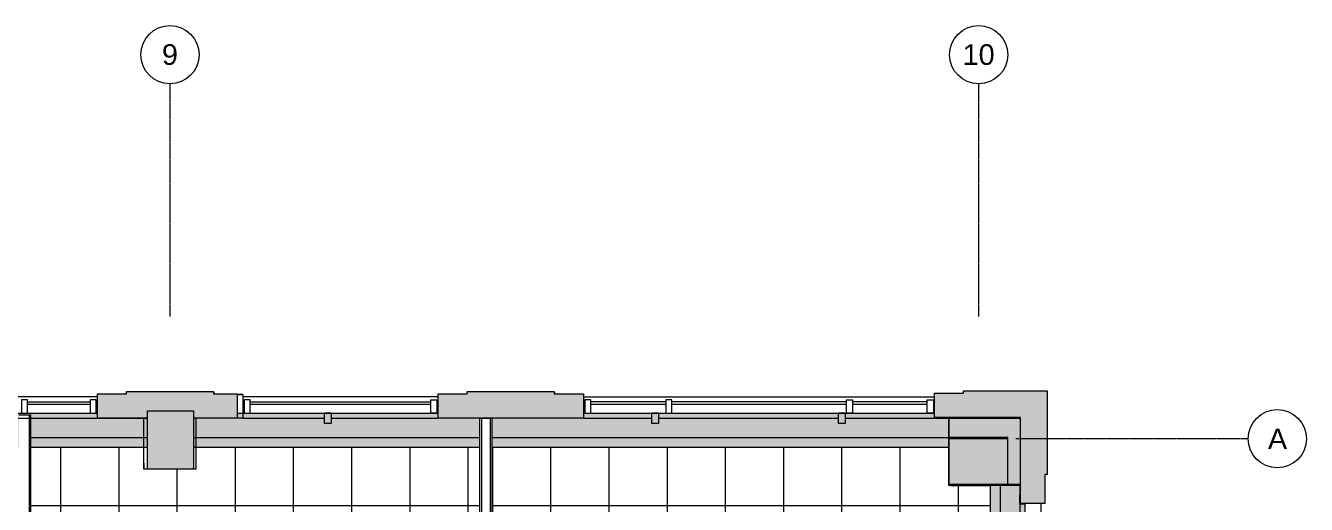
# Model space of a CAD drawing. Header units: inches. Extents: x -24 to 3083, y 122 to 13691.
# Drawn here: x 2541 to 3069, y 13494 to 13691 of the extents above; entities that cross this region are included whole.
import ezdxf

# ---------------------------------------------------------------- set-up
doc = ezdxf.new("R2010")
doc.units = ezdxf.units.IN
doc.header["$MEASUREMENT"] = 0
doc.linetypes.add('X2$0$Grid Line 1_2_', pattern=[0.875, 0.5, -0.125, 0.125, -0.125])
for name, color, linetype, lineweight in [('X2$0$A-CLNG', 13, 'Continuous', 13), ('X2$0$A-CLNG-PATT', 13, 'Continuous', 13), ('X2$0$A-Cols-Extr', 7, 'Continuous', 9), ('X2$0$A-GLAZ', 151, 'Continuous', 13), ('X2$0$A-WALL', 113, 'Continuous', 13), ('X2$0$A-Wall-Extr', 7, 'Continuous', 9), ('X2$0$A-WALL-PATT', 111, 'Continuous', 13), ('X2$0$E-ELEC-FIXT', 91, 'Continuous', 9), ('X2$0$I-WALL', 2, 'Continuous', 9), ('X2$0$Plaza America_Tower 1_2nd Floor -REVIT_dwg', 8, 'Continuous', 9), ('X2$0$S-COLS', 52, 'Continuous', 13), ('X2$0$S-GRID', 1, 'Continuous', 9), ('X2$0$S-GRID-IDEN', 1, 'Continuous', 9)]:
    doc.layers.add(name, color=color, linetype=linetype, lineweight=lineweight)
doc.styles.add('X2$0$Swis721 Lt BT', font='swissl.ttf', dxfattribs={"height": 8.514638})
pattern_1 = [(0, (0, 0), (30.72, 7.68), [1.267, -21.773, 1.267, -21.773, -122.88]), (0, (0, 0), (30.72, 7.68), [-46.08, 1.267, -44.813, 1.267, -21.773, -53.76]), (0, (0, 0), (30.72, 7.68), [-115.2, 1.267, -14.093, 1.267, -37.133]), (120, (11.52, 3.84), (-22.0110751, 22.7643004), [1.267, -21.773, 1.267, -21.773, -122.88]), (120, (11.52, 3.84), (-22.0110751, 22.7643004), [-46.08, 1.267, -44.813, 1.267, -21.773, -53.76]), (120, (11.52, 3.84), (-22.0110751, 22.7643004), [-115.2, 1.267, -14.093, 1.267, -37.133]), (240, (15.36, 19.2), (-8.7089249, -30.4443004), [1.267, -21.773, 1.267, -21.773, -122.88]), (240, (15.36, 19.2), (-8.7089249, -30.4443004), [-46.08, 1.267, -44.813, 1.267, -21.773, -53.76]), (240, (15.36, 19.2), (-8.7089249, -30.4443004), [-115.2, 1.267, -14.093, 1.267, -37.133])]
pattern_2 = [(0, (0, 0), (15.36, 3.84), [1.267, -10.253, 1.267, -10.253, -61.44]), (0, (0, 0), (15.36, 3.84), [-23.04, 1.267, -21.773, 1.267, -10.253, -26.88]), (0, (0, 0), (15.36, 3.84), [-57.6, 1.267, -6.413, 1.267, -17.933]), (120, (5.76, 1.92), (-11.00553755, 11.3821502), [1.267, -10.253, 1.267, -10.253, -61.44]), (120, (5.76, 1.92), (-11.00553755, 11.3821502), [-23.04, 1.267, -21.773, 1.267, -10.253, -26.88]), (120, (5.76, 1.92), (-11.00553755, 11.3821502), [-57.6, 1.267, -6.413, 1.267, -17.933]), (240, (7.68, 9.6), (-4.35446245, -15.2221502), [1.267, -10.253, 1.267, -10.253, -61.44]), (240, (7.68, 9.6), (-4.35446245, -15.2221502), [-23.04, 1.267, -21.773, 1.267, -10.253, -26.88]), (240, (7.68, 9.6), (-4.35446245, -15.2221502), [-57.6, 1.267, -6.413, 1.267, -17.933])]

# ---------------------------------------------------------------- blocks, each defined once
blk = doc.blocks.new('X2$0$PS - Duplex - Duplex-4172790-FIRST FLOOR')
at = {"layer": 'X2$0$E-ELEC-FIXT'}
for p, q in [((1.375, 2.25), (-1.375, 2.25)), ((-1.375, 2.25), (-1.375, -2.25)), ((1.375, -2.25), (1.375, 2.25)), ((-1.375, -2.25), (1.375, -2.25))]:
    blk.add_line(p, q, dxfattribs=at)
blk = doc.blocks.new('X2$0$Plaza America_Tower 1_2nd Floor -REVIT_dwg-5250115-FIRST FLOOR')
at = {"layer": 'X2$0$A-Cols-Extr', "color": 253}
for p, q in [((27862.96, 13522.91), (27863.08, 13522.91)), ((27864.31, 13520.82), (27864.31, 13521.17)), ((27886.31, 13521.17), (27886.31, 13520.82)), ((27530.81, 13513.16), (27530.99, 13508.11)), ((27552.47, 13513.16), (27552.47, 13508.11)), ((27862.96, 13501.43), (27862.96, 13513.17))]:
    blk.add_line(p, q, dxfattribs=at)
at = {"layer": 'X2$0$A-Cols-Extr', "color": 253, "flags": 128}
for points in [[(27532.47, 13508.11), (27530.99, 13508.11), (27530.99, 13529.17)], [(27552.47, 13529.17), (27552.47, 13508.11), (27551.47, 13508.11)], [(27887.46, 13501.82), (27887.46, 13501.43), (27862.96, 13501.43), (27862.96, 13522.91)]]:
    blk.add_lwpolyline(points, dxfattribs=at)
at = {"layer": 'X2$0$A-GLAZ', "color": 253, "lineweight": 9}
for p, q in [((27511.81, 13537.91), (27331.81, 13537.91)), ((27652.31, 13537.91), (27571.81, 13537.91)), ((27712.31, 13537.91), (27857.06, 13537.91)), ((27483.06, 13535.91), (27508.81, 13535.91)), ((27483.06, 13534.91), (27508.81, 13534.91)), ((27574.81, 13535.91), (27649.31, 13535.91)), ((27574.81, 13534.91), (27649.31, 13534.91)), ((27746.18, 13535.91), (27715.31, 13535.91)), ((27715.31, 13534.91), (27746.18, 13534.91)), ((27820.68, 13535.91), (27748.68, 13535.91)), ((27748.68, 13534.91), (27820.68, 13534.91)), ((27854.06, 13535.91), (27823.18, 13535.91)), ((27823.18, 13534.91), (27854.06, 13534.91)), ((27404.22, 13529.16), (27511.81, 13529.16)), ((27608.22, 13529.16), (27652.31, 13529.16)), ((27712.31, 13529.16), (27740.47, 13529.16)), ((27743.22, 13529.16), (27817.47, 13529.16)), ((27901.05, 13349.17), (27901.05, 13493.92))]:
    blk.add_line(p, q, dxfattribs=at)
at = {"layer": 'X2$0$A-GLAZ', "color": 253, "lineweight": 9, "flags": 128}
for points in [[(27571.81, 13538.91), (27571.81, 13529.16), (27605.47, 13529.16)], [(27820.22, 13529.16), (27857.06, 13529.16), (27857.06, 13529.41)], [(27892.55, 13493.92), (27892.24, 13493.92), (27892.24, 13467.3)]]:
    blk.add_lwpolyline(points, dxfattribs=at)
for points in [[(27483.06, 13531.16), (27483.06, 13536.66), (27480.56, 13536.66), (27480.56, 13531.16)], [(27508.81, 13536.66), (27508.81, 13531.16), (27511.31, 13531.16), (27511.31, 13536.66)], [(27574.81, 13531.16), (27574.81, 13536.66), (27572.31, 13536.66), (27572.31, 13531.16)], [(27651.81, 13531.16), (27649.31, 13531.16), (27649.31, 13536.66), (27651.81, 13536.66)], [(27712.81, 13531.16), (27715.31, 13531.16), (27715.31, 13536.66), (27712.81, 13536.66)], [(27746.18, 13536.66), (27746.18, 13531.16), (27748.68, 13531.16), (27748.68, 13536.66)], [(27820.68, 13531.16), (27820.68, 13536.66), (27823.18, 13536.66), (27823.18, 13531.16)], [(27856.56, 13531.16), (27854.06, 13531.16), (27854.06, 13536.66), (27856.56, 13536.66)]]:
    blk.add_lwpolyline(points, close=True, dxfattribs=at)
at = {"layer": 'X2$0$A-Wall-Extr', "color": 253}
for p, q in [((27571.81, 13538.91), (27569.42, 13538.91)), ((27511.81, 13529.16), (27530.99, 13529.16)), ((27571.81, 13529.16), (27552.47, 13529.16)), ((27712.31, 13529.16), (27652.31, 13529.16)), ((27712.31, 13529.16), (27652.31, 13529.16)), ((27892.31, 13493.92), (27892.31, 13501.82))]:
    blk.add_line(p, q, dxfattribs=at)
at = {"layer": 'X2$0$A-Wall-Extr', "color": 253, "flags": 128}
for points in [[(27569.42, 13538.91), (27571.81, 13538.91), (27571.81, 13529.16), (27552.47, 13529.16), (27552.47, 13508.11), (27551.47, 13508.11)], [(27559.81, 13539.17), (27559.81, 13539.91), (27559.65, 13539.91)], [(27559.65, 13539.91), (27559.81, 13539.91), (27559.81, 13539.17)], [(27700.15, 13539.91), (27700.31, 13539.91), (27700.31, 13539.17)], [(27700.15, 13539.91), (27700.31, 13539.91), (27700.31, 13539.17)], [(27532.47, 13508.11), (27530.99, 13508.11), (27530.99, 13529.16), (27511.81, 13529.16)], [(27863.08, 13529.17), (27857.06, 13529.17), (27857.06, 13529.41)], [(27892.55, 13493.92), (27892.24, 13493.92), (27892.31, 13501.43), (27862.96, 13501.43), (27862.96, 13529.17), (27857.06, 13529.17)], [(27892.31, 13501.43), (27862.96, 13501.43), (27862.96, 13529.17)]]:
    blk.add_lwpolyline(points, dxfattribs=at)
blk = doc.blocks.new('X2$0$Concrete-Rectangular-Column - 19 X 24-5195709-FIRST FLOOR')
at = {"layer": 'X2$0$S-COLS', "lineweight": 9}
blk.add_hatch(color=7, dxfattribs=at).paths.add_polyline_path([(-5.74, -12), (9.5, -12), (9.5, 12), (-9.5, 12), (-9.5, -12)], flags=0)
at = {"layer": 'X2$0$S-COLS', "color": 8, "lineweight": 20}
for p, q in [((-9.5, 12), (9.5, 12)), ((-9.5, -12), (-9.5, 12)), ((9.5, 12), (9.5, -12)), ((9.5, -12), (-9.5, -12))]:
    blk.add_line(p, q, dxfattribs=at)
blk = doc.blocks.new('X2$0$Grid - Grid Head - Circle-50561-FIRST FLOOR')
at = {"layer": 'X2$0$S-GRID-IDEN'}
blk.add_circle((0, 0), 0.125, dxfattribs=at)
blk = doc.blocks.new('X2')
at = {"layer": 'X2$0$A-CLNG-PATT'}
h = blk.add_hatch(dxfattribs=at)
h.set_pattern_fill('FP2_63', color=256, style=0, pattern_type=2)
h.set_pattern_definition(pattern_2)
h.paths.add_polyline_path([(25516.23, 12516.67), (25519.32, 12516.67), (25519.32, 12633.17), (25509.32, 12633.17), (25509.32, 12552.83), (25511.32, 12552.83), (25511.32, 12516.67), (25515.32, 12516.67)], flags=0)
h.paths.add_polyline_path([(25517.7, 12638.04), (25519.32, 12638.04), (25519.32, 12659.67), (25511.32, 12659.67), (25511.32, 12638.04), (25512.79, 12638.04)], flags=0)
h.paths.add_polyline_path([(25519.32, 12683.92), (25519.32, 12819.17), (25511.32, 12819.17), (25511.32, 12791.67), (25509.32, 12791.67), (25509.32, 12711.33), (25511.32, 12711.33), (25511.35, 12683.92)], flags=0)
h.paths.add_polyline_path([(25511.32, 12824.04), (25519.32, 12824.04), (25519.32, 12959.92), (25511.57, 12959.92), (25511.57, 12932.67), (25509.32, 12932.67), (25509.32, 12853.17), (25511.32, 12853.17), (25511.32, 12841.01)], flags=0)
h.paths.add_polyline_path([(25511.66, 12983.92), (25519.32, 12983.92), (25519.32, 13090.98), (25511.32, 13090.98), (25511.32, 13090.17), (25509.32, 13090.17), (25509.32, 13011.17), (25511.57, 13011.17), (25511.57, 12983.92)], flags=0)
h.paths.add_polyline_path([(27892.05, 12992.42), (27892.05, 13011.17), (27894.3, 13011.17), (27894.3, 13091.67), (27892.32, 13091.67), (27892.32, 13151.67), (27894.3, 13151.67), (27894.3, 13232.1), (27892.3, 13232.1), (27892.29, 13232.17), (27892.05, 13232.17), (27892.05, 13278.35), (27887.82, 13278.35), (27887.82, 13096.69), (27892.22, 13096.69), (27892.22, 13091.81), (27887.82, 13091.81), (27887.82, 13091.42), (27884.3, 13091.42), (27884.3, 12992.42)], flags=0)
h.paths.add_polyline_path([(25511.32, 13095.86), (25519.32, 13095.86), (25519.32, 13257.86), (25511.32, 13257.86), (25511.31, 13231.92), (25509.31, 13231.92), (25509.31, 13151.67), (25511.32, 13151.67), (25511.32, 13103.67)], flags=0)
h.paths.add_polyline_path([(25516.56, 13262.73), (25519.32, 13262.73), (25519.32, 13278.92), (25511.32, 13278.92), (25511.32, 13262.73)], flags=0)
h.paths.add_polyline_path([(25512, 13312.42), (25519.32, 13312.42), (25519.32, 13497.18), (25511.66, 13497.18), (25511.66, 13489.91), (25509.32, 13489.91), (25509.32, 13349.17), (25511.32, 13349.17), (25511.32, 13312.42)], flags=0)
h.paths.add_polyline_path([(27891.31, 13312.42), (27892.05, 13312.42), (27892.05, 13324.8), (27884.05, 13324.8), (27884.05, 13312.42), (27887.82, 13312.42)], flags=0)
h.paths.add_polyline_path([(27884.05, 13329.68), (27892.05, 13329.68), (27892.05, 13349.17), (27894.3, 13349.17), (27894.3, 13493.82), (27892.31, 13493.82), (27892.31, 13501.82), (27884.05, 13501.82), (27884.05, 13337.17)], flags=0)
h.paths.add_polyline_path([(27052.47, 13520.67), (27052.47, 13529.17), (27031.81, 13529.17), (27031.81, 13531.16), (26951.31, 13531.16), (26951.31, 13528.91), (26942.99, 13528.91), (26942.99, 13520.67), (27032.56, 13520.67)], flags=0)
h.paths.add_polyline_path([(26938.12, 13520.67), (26938.12, 13528.91), (26932.47, 13528.91), (26932.47, 13520.67)], flags=0)
h.paths.add_polyline_path([(27072.47, 13521.17), (27189.84, 13521.17), (27189.84, 13531.12), (27091.81, 13531.12), (27091.81, 13529.17), (27071.47, 13529.17), (27071.47, 13521.17)], flags=0)
h.paths.add_polyline_path([(27863.08, 13521.17), (27863.08, 13529.17), (27857.06, 13529.17), (27857.06, 13531.16), (27712.31, 13531.16), (27712.31, 13529.17), (27652.31, 13529.17), (27652.31, 13531.16), (27569.42, 13531.16), (27569.42, 13529.17), (27551.47, 13529.17), (27551.47, 13521.17), (27669.59, 13521.17), (27669.59, 13529.16), (27674.47, 13529.16), (27674.47, 13521.17), (27727.85, 13521.17)], flags=0)
h.paths.add_polyline_path([(27315.49, 13521.17), (27326.99, 13521.17), (27326.99, 13529.16), (27315.49, 13529.16)], flags=0)
h.paths.add_polyline_path([(27206.38, 13521.17), (27290.99, 13521.17), (27290.99, 13529.16), (27271.81, 13529.17), (27271.81, 13531.12), (27194.72, 13531.12), (27194.72, 13521.17)], flags=0)
h.paths.add_polyline_path([(27331.86, 13521.17), (27479.37, 13521.17), (27479.37, 13530.55), (27484.24, 13530.55), (27484.24, 13521.17), (27532.47, 13521.17), (27532.47, 13529.16), (27511.81, 13529.17), (27511.81, 13531.16), (27331.86, 13531.16), (27331.86, 13521.84)], flags=0)
h.paths.add_polyline_path([(26522.06, 13521.17), (26522.06, 13529.16), (26452.31, 13529.17), (26452.31, 13531.16), (26371.82, 13531.16), (26371.82, 13529.17), (26351.64, 13529.17), (26351.64, 13521.17), (26512.46, 13521.17)], flags=0)
h.paths.add_polyline_path([(26311.82, 13521.17), (26328.39, 13521.17), (26328.39, 13529.16), (26311.82, 13529.17), (26311.82, 13531.16), (26131.82, 13531.16), (26131.82, 13529.17), (26111.64, 13529.17), (26111.64, 13521.17), (26163.45, 13521.17)], flags=0)
h.paths.add_polyline_path([(25641.98, 13521.17), (25692.32, 13521.17), (25692.32, 13531.17), (25547.57, 13531.17), (25547.57, 13529.17), (25540.29, 13529.17), (25540.29, 13521.17)], flags=0)
h.paths.add_polyline_path([(25697.19, 13521.17), (25852.3, 13521.17), (25852.3, 13529.17), (25831.82, 13529.17), (25831.82, 13531.16), (25752.32, 13531.16), (25752.32, 13529.17), (25697.19, 13529.17), (25697.19, 13528.92)], flags=0)
h.paths.add_polyline_path([(25871.3, 13521.17), (25990.13, 13521.17), (25990.13, 13531.16), (25891.82, 13531.16), (25891.82, 13529.17), (25871.3, 13529.17), (25871.3, 13528.94)], flags=0)
h.paths.add_polyline_path([(25995.01, 13521.17), (26092.64, 13521.17), (26092.64, 13529.17), (26071.82, 13529.17), (26071.82, 13531.16), (25995.01, 13531.16), (25995.01, 13526.1)], flags=0)
h.paths.add_polyline_path([(25547.57, 13529.17), (25547.57, 13529.17), (25641.98, 13529.17)], flags=0)
h = blk.add_hatch(dxfattribs=at)
h.set_pattern_fill('FP2_63', color=256, style=0, pattern_type=2)
h.set_pattern_definition(pattern_2)
h.paths.add_polyline_path([(25515.32, 12512.67), (25523.32, 12512.67), (25523.32, 12633.17), (25519.32, 12633.17), (25519.32, 12516.67), (25511.32, 12516.67), (25511.32, 12512.67)], flags=0)
h.paths.add_polyline_path([(25519.32, 12638.04), (25523.32, 12638.04), (25523.32, 12659.67), (25519.32, 12659.67)], flags=0)
h.paths.add_polyline_path([(25523.32, 12983.92), (25523.32, 13090.98), (25519.32, 13090.98), (25519.32, 12983.92)], flags=0)
h.paths.add_polyline_path([(27880.3, 12992.42), (27884.3, 12992.42), (27884.3, 13091.42), (27880.3, 13091.42), (27880.3, 13030.43)], flags=0)
h.paths.add_polyline_path([(25519.32, 13095.86), (25523.32, 13095.86), (25523.32, 13257.86), (25519.32, 13257.86), (25519.32, 13148.41)], flags=0)
h.paths.add_polyline_path([(25523.32, 13262.73), (25523.32, 13278.92), (25519.32, 13278.92), (25519.32, 13262.73), (25523.1, 13262.73)], flags=0)
h.paths.add_polyline_path([(25523.32, 13312.42), (25523.32, 13497.18), (25519.32, 13497.18), (25519.32, 13312.42)], flags=0)
h.paths.add_polyline_path([(27884.05, 13312.42), (27884.05, 13324.8), (27880.05, 13324.8), (27880.05, 13312.42)], flags=0)
h.paths.add_polyline_path([(27880.42, 13329.68), (27884.05, 13329.68), (27884.05, 13501.82), (27880.05, 13501.82), (27880.05, 13329.68)], flags=0)
h.paths.add_polyline_path([(27032.56, 13517.17), (27052.47, 13517.17), (27052.47, 13520.67), (26942.99, 13520.67), (26942.99, 13517.17), (27031.81, 13517.17)], flags=0)
h.paths.add_polyline_path([(27479.37, 13517.17), (27479.37, 13521.17), (27331.86, 13521.17), (27331.86, 13517.17), (27380.2, 13517.17)], flags=0)
h.paths.add_polyline_path([(27072.47, 13517.17), (27189.84, 13517.17), (27189.84, 13521.17), (27071.47, 13521.17), (27071.47, 13517.17)], flags=0)
h.paths.add_polyline_path([(27674.47, 13517.17), (27863.08, 13517.17), (27863.08, 13521.17), (27674.47, 13521.17), (27674.47, 13518.75)], flags=0)
h.paths.add_polyline_path([(27515.12, 13517.17), (27532.47, 13517.17), (27532.47, 13521.17), (27484.24, 13521.17), (27484.24, 13517.17), (27511.81, 13517.17)], flags=0)
h.paths.add_polyline_path([(26932.47, 13517.17), (26938.12, 13517.17), (26938.12, 13520.67), (26932.47, 13520.67), (26932.47, 13528.91), (26928.47, 13528.91), (26928.47, 13517.17)], flags=0)
h.paths.add_polyline_path([(27194.72, 13517.17), (27290.99, 13517.17), (27290.99, 13521.17), (27194.72, 13521.17), (27194.72, 13519.41)], flags=0)
h.paths.add_polyline_path([(27551.47, 13517.17), (27669.59, 13517.17), (27669.59, 13521.17), (27551.47, 13521.17)], flags=0)
h.paths.add_polyline_path([(27326.99, 13517.17), (27326.99, 13521.17), (27315.49, 13521.17), (27315.49, 13517.17)], flags=0)
h.paths.add_polyline_path([(26328.39, 13517.17), (26328.39, 13521.17), (26111.64, 13521.17), (26111.64, 13517.17), (26311.82, 13517.17)], flags=0)
h.paths.add_polyline_path([(26522.06, 13517.17), (26522.06, 13521.17), (26351.64, 13521.17), (26351.64, 13517.17), (26452.31, 13517.17)], flags=0)
h.paths.add_polyline_path([(25692.32, 13517.17), (25692.32, 13521.17), (25540.29, 13521.17), (25540.29, 13517.17), (25641.98, 13517.17)], flags=0)
h.paths.add_polyline_path([(25697.19, 13517.17), (25852.3, 13517.17), (25852.3, 13521.17), (25697.19, 13521.17), (25697.19, 13519.16)], flags=0)
h.paths.add_polyline_path([(25990.13, 13517.17), (25990.13, 13521.17), (25871.3, 13521.17), (25871.3, 13517.17), (25989.63, 13517.17)], flags=0)
h.paths.add_polyline_path([(26071.82, 13517.17), (26092.64, 13517.17), (26092.64, 13521.17), (25995.01, 13521.17), (25995.01, 13517.17)], flags=0)
h = blk.add_hatch(dxfattribs=at)
h.set_pattern_fill('FP2_49', color=256, style=0, pattern_type=2)
h.set_pattern_definition([(90, (27587.12, 13421.168), (24, -1e-15), []), (0, (27587.12, 13421.168), (0, -24), [])])
h.paths.add_polyline_path([(27640.94, 13329.68), (27669.59, 13329.68), (27669.59, 13517.17), (27551.47, 13517.17), (27551.47, 13508.11), (27532.47, 13508.11), (27532.47, 13517.17), (27484.24, 13517.17), (27484.24, 13360.99), (27515.12, 13360.99), (27515.12, 13329.68), (27625.59, 13329.68)], flags=0)
h = blk.add_hatch(dxfattribs=at)
h.set_pattern_fill('FP2_50', color=256, style=0, pattern_type=2)
h.set_pattern_definition([(0, (27789.26, 13421.168), (0, -24), []), (270, (27789.26, 13421.168), (-24, -1e-15), [])])
h.paths.add_polyline_path([(27880.05, 13329.68), (27880.05, 13501.43), (27863.66, 13501.43), (27863.63, 13501.82), (27863.08, 13501.82), (27863.08, 13517.17), (27674.47, 13517.17), (27674.47, 13329.68), (27814.76, 13329.68)], flags=0)
at = {"layer": 'X2$0$A-WALL-PATT', "lineweight": 9}
for points in [[(27515.12, 13529.17), (27523.81, 13529.17), (27523.81, 13539.17), (27511.81, 13539.17), (27511.81, 13529.17)], [(27551.47, 13529.17), (27559.65, 13529.17), (27559.65, 13540.17), (27523.81, 13540.17), (27523.81, 13529.17), (27532.47, 13529.17), (27532.47, 13532.11), (27551.47, 13532.11), (27551.47, 13531.45)], [(27569.42, 13529.17), (27569.42, 13539.17), (27559.65, 13539.17), (27559.65, 13529.17)], [(27664.31, 13529.17), (27664.31, 13539.17), (27652.31, 13539.17), (27652.31, 13529.17)], [(27700.15, 13529.17), (27700.15, 13540.17), (27664.31, 13540.17), (27664.31, 13529.17), (27674.47, 13529.17)], [(27712.31, 13529.17), (27712.31, 13539.17), (27700.15, 13539.17), (27700.15, 13529.17)], [(27857.06, 13529.41), (27869.06, 13529.41), (27869.06, 13539.41), (27857.06, 13539.41), (27857.06, 13531.16)], [(27869.06, 13529.41), (27903.55, 13529.41), (27903.55, 13540.41), (27869.06, 13540.41), (27869.06, 13539.41)], [(27863.66, 13521.17), (27892.31, 13521.17), (27892.31, 13529.17), (27863.08, 13529.17), (27863.08, 13521.17)], [(27892.55, 13505.92), (27903.55, 13505.92), (27903.55, 13529.41), (27892.55, 13529.41), (27892.55, 13517.17)], [(27887.31, 13501.82), (27892.31, 13501.82), (27892.31, 13521.17), (27887.31, 13521.17), (27887.31, 13502.33)], [(27902.05, 13493.92), (27902.55, 13493.92), (27902.55, 13505.92), (27892.55, 13505.92), (27892.55, 13493.92), (27901.67, 13493.92)]]:
    blk.add_hatch(color=7, dxfattribs=at).paths.add_polyline_path(points, flags=0)
h = blk.add_hatch(dxfattribs=at)
h.set_pattern_fill('FP2_1', color=256, style=0, pattern_type=2)
h.set_pattern_definition(pattern_1)
h.paths.add_polyline_path([(27483.62, 13360.99), (27484.24, 13360.99), (27484.24, 13530.55), (27483.62, 13530.55), (27483.62, 13384.36)], flags=0)
h = blk.add_hatch(dxfattribs=at)
h.set_pattern_fill('FP2_1', color=256, style=0, pattern_type=2)
h.set_pattern_definition(pattern_1)
h.paths.add_polyline_path([(27670.22, 13329.68), (27670.22, 13529.16), (27669.59, 13529.16), (27669.59, 13329.68)], flags=0)
h = blk.add_hatch(dxfattribs=at)
h.set_pattern_fill('FP2_1', color=256, style=0, pattern_type=2)
h.set_pattern_definition(pattern_1)
h.paths.add_polyline_path([(27673.84, 13329.68), (27674.47, 13329.68), (27674.47, 13529.16), (27673.84, 13529.16), (27673.84, 13360.99)], flags=0)
at = {"layer": 'X2$0$A-CLNG'}
for p, q in [((27331.86, 13531.16), (27511.81, 13531.16)), ((27511.81, 13529.16), (27532.47, 13529.16)), ((27569.42, 13531.16), (27652.31, 13531.16)), ((27712.31, 13531.16), (27857.06, 13531.16)), ((27857.06, 13529.41), (27857.06, 13529.17)), ((27857.06, 13529.17), (27863.08, 13529.17)), ((27484.24, 13521.17), (27532.47, 13521.17)), ((27484.24, 13517.17), (27532.47, 13517.17)), ((27551.47, 13521.17), (27669.59, 13521.17)), ((27551.47, 13517.17), (27669.59, 13517.17)), ((27674.47, 13521.17), (27863.08, 13521.17)), ((27674.47, 13517.17), (27863.08, 13517.17)), ((27863.08, 13521.17), (27863.08, 13520.82)), ((27863.66, 13501.82), (27863.66, 13501.43)), ((27863.66, 13501.43), (27880.05, 13501.43)), ((27880.05, 13501.82), (27880.05, 13329.68)), ((27884.05, 13501.82), (27884.05, 13329.68)), ((27887.08, 13501.82), (27887.31, 13501.82)), ((27892.31, 13501.82), (27892.31, 13493.82)), ((27892.31, 13493.82), (27894.3, 13493.82)), ((27894.3, 13493.82), (27894.3, 13349.17))]:
    blk.add_line(p, q, dxfattribs=at)
at = {"layer": 'X2$0$A-WALL', "color": 8, "lineweight": 20}
for p, q in [((27511.81, 13529.17), (27511.81, 13539.17)), ((27511.81, 13539.17), (27523.81, 13539.17)), ((27523.81, 13539.17), (27523.81, 13540.17)), ((27523.81, 13540.17), (27559.65, 13540.17)), ((27559.65, 13540.17), (27559.65, 13539.17)), ((27559.65, 13539.17), (27569.42, 13539.17)), ((27569.42, 13539.17), (27569.42, 13529.17)), ((27652.31, 13529.17), (27652.31, 13539.17)), ((27652.31, 13539.17), (27664.31, 13539.17)), ((27664.31, 13539.17), (27664.31, 13540.17)), ((27664.31, 13540.17), (27700.15, 13540.17)), ((27700.15, 13540.17), (27700.15, 13539.17)), ((27700.15, 13539.17), (27712.31, 13539.17)), ((27712.31, 13539.17), (27712.31, 13529.17)), ((27857.06, 13539.41), (27869.06, 13539.41)), ((27857.06, 13529.41), (27857.06, 13539.41)), ((27869.06, 13539.41), (27869.06, 13540.41)), ((27869.06, 13540.41), (27903.55, 13540.41)), ((27903.55, 13540.41), (27903.55, 13505.92)), ((27532.47, 13529.17), (27511.81, 13529.17)), ((27569.42, 13529.17), (27551.47, 13529.17)), ((27712.31, 13529.17), (27652.31, 13529.17)), ((27892.55, 13529.41), (27857.06, 13529.41)), ((27863.08, 13521.17), (27863.08, 13529.17)), ((27863.08, 13529.17), (27892.31, 13529.17)), ((27892.31, 13529.17), (27892.31, 13521.17)), ((27892.55, 13493.92), (27892.55, 13529.41)), ((27887.31, 13521.17), (27863.08, 13521.17)), ((27903.55, 13505.92), (27902.55, 13505.92)), ((27902.55, 13505.92), (27902.55, 13493.92)), ((27902.55, 13493.92), (27892.55, 13493.92))]:
    blk.add_line(p, q, dxfattribs=at)
at = {"layer": 'X2$0$A-WALL'}
for p, q in [((27483.62, 13530.55), (27483.62, 13360.36)), ((27670.22, 13529.16), (27670.22, 13329.05)), ((27673.84, 13529.16), (27673.84, 13329.05))]:
    blk.add_line(p, q, dxfattribs=at)
at = {"layer": 'X2$0$I-WALL', "lineweight": 13}
for p, q in [((27479.37, 13530.55), (27484.24, 13530.55)), ((27484.24, 13530.55), (27484.24, 13360.99)), ((27669.59, 13329.68), (27669.59, 13529.16)), ((27669.59, 13529.16), (27674.47, 13529.16)), ((27674.47, 13529.16), (27674.47, 13329.68))]:
    blk.add_line(p, q, dxfattribs=at)
at = {"layer": 'X2$0$I-WALL', "color": 8, "lineweight": 20}
for p, q in [((27887.31, 13501.82), (27887.31, 13521.17)), ((27892.31, 13521.17), (27892.31, 13501.82)), ((27892.31, 13501.82), (27887.31, 13501.82))]:
    blk.add_line(p, q, dxfattribs=at)
at = {"layer": 'X2$0$S-GRID', "linetype": 'X2$0$Grid Line 1_2_'}
for p, q in [((27541.73, 13666.96), (27541.73, 13570.96)), ((27875.23, 13666.96), (27875.23, 13570.96)), ((27986.4, 13520.67), (27890.4, 13520.67))]:
    blk.add_line(p, q, dxfattribs=at)
at = {"layer": 'X2$0$E-ELEC-FIXT', "extrusion": (0, 0, -1), "rotation": 180}
for p in [(-27606.84, 13529.16), (-27741.84, 13529.16), (-27818.84, 13529.16)]:
    blk.add_blockref('X2$0$PS - Duplex - Duplex-4172790-FIRST FLOOR', p, dxfattribs=at)
at = {"layer": 'X2$0$Plaza America_Tower 1_2nd Floor -REVIT_dwg', "color": 253}
blk.add_blockref('X2$0$Plaza America_Tower 1_2nd Floor -REVIT_dwg-5250115-FIRST FLOOR', (0, 0), dxfattribs=at)
at = {"layer": 'X2$0$S-COLS', "lineweight": 9}
blk.add_blockref('X2$0$Concrete-Rectangular-Column - 19 X 24-5195709-FIRST FLOOR', (27541.97, 13520.11), dxfattribs=at)
at = {"layer": 'X2$0$S-COLS', "lineweight": 9, "rotation": 270}
blk.add_blockref('X2$0$Concrete-Rectangular-Column - 19 X 24-5195709-FIRST FLOOR', (27875.08, 13511.32), dxfattribs=at)
at = {"layer": 'X2$0$S-GRID-IDEN', "xscale": 95.99999999999994, "yscale": 95.99999999999994, "zscale": 95.99999999999994}
for p, rotation in [((27541.73, 13678.96), 180), ((27875.23, 13678.96), 180), ((27998.4, 13520.67), 89.99999999999982)]:
    blk.add_blockref('X2$0$Grid - Grid Head - Circle-50561-FIRST FLOOR', p, dxfattribs=dict(at, rotation=rotation))
at = {"layer": 'X2$0$S-GRID-IDEN', "attachment_point": 2, "line_spacing_factor": 1.00667, "style": 'X2$0$Swis721 Lt BT', "bg_fill": 3, "box_fill_scale": 1.25, "bg_fill_color": 0, "bg_fill_transparency": 0}
for s, insert, char_height, width in [('9', (27541.73, 13683.29), 8.51, 7.56), ('10', (27875.23, 13683.29), 8.515, 15.12), ('A', (27998.5, 13524.89), 8.51, 8.748)]:
    blk.add_mtext(s, dxfattribs=dict(at, insert=insert, char_height=char_height, width=width))

msp = doc.modelspace()

# ---------------------------------------------------------------- block references
at = {"color": 253, "lineweight": 5}
msp.add_blockref('X2', (-24941.6, 0), dxfattribs=at)

doc.saveas('drawing.dxf')
